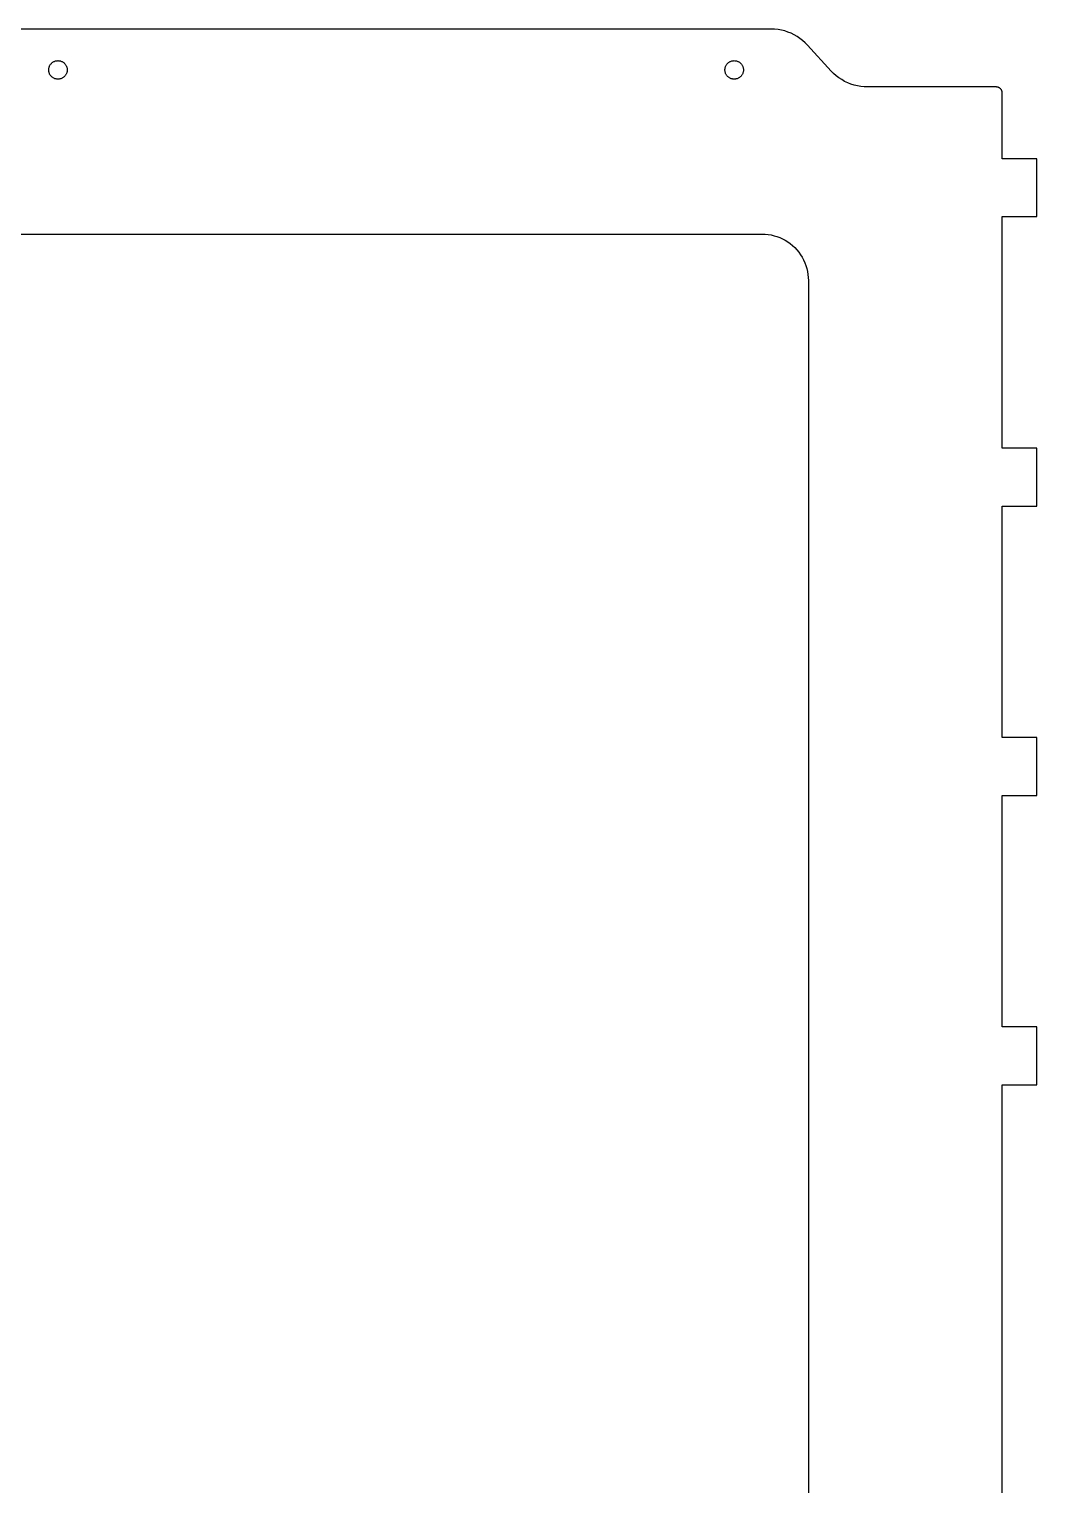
# Model space of a CAD drawing. Header units: metres. Extents: x -339 to 0, y 0 to 503.
# Drawn here: x -174.4 to -0.2, y 251.8 to 503.4 of the extents above; entities that cross this region are included whole.
import ezdxf

# ---------------------------------------------------------------- set-up
doc = ezdxf.new("R2010")
doc.units = ezdxf.units.M

msp = doc.modelspace()

# ---------------------------------------------------------------- linework, layer by layer
for p, q in [((-46.127, 503.384), (-292.536, 503.384)), ((-45.54, 503.363), (-46.127, 503.384)), ((-44.9551, 503.303), (-45.54, 503.363)), ((-44.377, 503.201), (-44.9551, 503.303)), ((-43.8066, 503.061), (-44.377, 503.201)), ((-43.2471, 502.881), (-43.8066, 503.061)), ((-42.7012, 502.662), (-43.2471, 502.881)), ((-42.1719, 502.407), (-42.7012, 502.662)), ((-41.6621, 502.116), (-42.1719, 502.407)), ((-41.1729, 501.79), (-41.6621, 502.116)), ((-40.707, 501.432), (-41.1729, 501.79)), ((-40.2676, 501.042), (-40.707, 501.432)), ((-39.8564, 500.622), (-40.2676, 501.042)), ((-35.7588, 496.145), (-39.8564, 500.622)), ((-170.972, 496.333), (-170.968, 496.438)), ((-170.968, 496.229), (-170.972, 496.333)), ((-170.968, 496.438), (-170.958, 496.542)), ((-170.958, 496.125), (-170.968, 496.229)), ((-170.958, 496.542), (-170.94, 496.646)), ((-170.94, 496.021), (-170.958, 496.125)), ((-170.94, 496.646), (-170.917, 496.748)), ((-170.917, 495.919), (-170.94, 496.021)), ((-170.917, 496.748), (-170.887, 496.848)), ((-170.887, 495.819), (-170.917, 495.919)), ((-170.887, 496.848), (-170.85, 496.945)), ((-170.85, 495.721), (-170.887, 495.819)), ((-170.85, 496.945), (-170.807, 497.041)), ((-170.807, 495.626), (-170.85, 495.721)), ((-170.807, 497.041), (-170.757, 497.134)), ((-170.757, 495.533), (-170.807, 495.626)), ((-170.757, 497.134), (-170.702, 497.223)), ((-170.702, 497.223), (-170.641, 497.308)), ((-170.641, 497.308), (-170.574, 497.389)), ((-170.574, 497.389), (-170.503, 497.465)), ((-170.503, 497.465), (-170.427, 497.536)), ((-170.427, 497.536), (-170.346, 497.603)), ((-170.346, 497.603), (-170.261, 497.664)), ((-170.261, 497.664), (-170.172, 497.719)), ((-170.172, 497.719), (-170.079, 497.769)), ((-170.079, 497.769), (-169.983, 497.812)), ((-169.983, 497.812), (-169.886, 497.849)), ((-169.886, 497.849), (-169.785, 497.879)), ((-169.785, 497.879), (-169.684, 497.902)), ((-169.684, 497.902), (-169.58, 497.92)), ((-169.58, 497.92), (-169.477, 497.93)), ((-169.477, 497.93), (-169.371, 497.934)), ((-169.371, 497.934), (-169.267, 497.93)), ((-169.267, 497.93), (-169.163, 497.92)), ((-169.163, 497.92), (-169.06, 497.902)), ((-169.06, 497.902), (-168.957, 497.879)), ((-168.957, 497.879), (-168.857, 497.849)), ((-168.857, 497.849), (-168.759, 497.812)), ((-168.759, 497.812), (-168.664, 497.769)), ((-168.664, 497.769), (-168.571, 497.719)), ((-168.571, 497.719), (-168.482, 497.664)), ((-168.482, 497.664), (-168.397, 497.603)), ((-168.397, 497.603), (-168.316, 497.536)), ((-168.316, 497.536), (-168.24, 497.465)), ((-168.24, 497.465), (-168.169, 497.389)), ((-168.169, 497.389), (-168.103, 497.308)), ((-168.103, 497.308), (-168.041, 497.223)), ((-168.041, 497.223), (-167.986, 497.134)), ((-167.986, 497.134), (-167.937, 497.041)), ((-167.937, 495.626), (-167.986, 495.533)), ((-167.937, 497.041), (-167.894, 496.945)), ((-167.894, 495.721), (-167.937, 495.626)), ((-167.894, 496.945), (-167.856, 496.848)), ((-167.856, 495.819), (-167.894, 495.721)), ((-167.856, 496.848), (-167.826, 496.748)), ((-167.826, 495.919), (-167.856, 495.819)), ((-167.826, 496.748), (-167.803, 496.646)), ((-167.803, 496.021), (-167.826, 495.919)), ((-167.803, 496.646), (-167.785, 496.542)), ((-167.785, 496.125), (-167.803, 496.021)), ((-167.785, 496.542), (-167.775, 496.438)), ((-167.775, 496.229), (-167.785, 496.125)), ((-167.775, 496.438), (-167.771, 496.333)), ((-167.771, 496.333), (-167.775, 496.229)), ((-54.1318, 496.333), (-54.1279, 496.438)), ((-54.1279, 496.229), (-54.1318, 496.333)), ((-54.1279, 496.438), (-54.1182, 496.542)), ((-54.1182, 496.125), (-54.1279, 496.229)), ((-54.1182, 496.542), (-54.1006, 496.646)), ((-54.1006, 496.021), (-54.1182, 496.125)), ((-54.1006, 496.646), (-54.0771, 496.748)), ((-54.0771, 495.919), (-54.1006, 496.021)), ((-54.0771, 496.748), (-54.0469, 496.848)), ((-54.0469, 495.819), (-54.0771, 495.919)), ((-54.0469, 496.848), (-54.0098, 496.945)), ((-54.0098, 495.721), (-54.0469, 495.819)), ((-54.0098, 496.945), (-53.9668, 497.041)), ((-53.9668, 495.626), (-54.0098, 495.721)), ((-53.9668, 497.041), (-53.917, 497.134)), ((-53.917, 495.533), (-53.9668, 495.626)), ((-53.917, 497.134), (-53.8623, 497.223)), ((-53.8623, 497.223), (-53.8008, 497.308)), ((-53.8008, 497.308), (-53.7344, 497.389)), ((-53.7344, 497.389), (-53.6631, 497.465)), ((-53.6631, 497.465), (-53.5869, 497.536)), ((-53.5869, 497.536), (-53.5059, 497.603)), ((-53.5059, 497.603), (-53.4209, 497.664)), ((-53.4209, 497.664), (-53.332, 497.719)), ((-53.332, 497.719), (-53.2393, 497.769)), ((-53.2393, 497.769), (-53.1436, 497.812)), ((-53.1436, 497.812), (-53.0459, 497.849)), ((-53.0459, 497.849), (-52.9453, 497.879)), ((-52.9453, 497.879), (-52.8438, 497.902)), ((-52.8438, 497.902), (-52.7402, 497.92)), ((-52.7402, 497.92), (-52.6357, 497.93)), ((-52.6357, 497.93), (-52.5312, 497.934)), ((-52.5312, 497.934), (-52.4268, 497.93)), ((-52.4268, 497.93), (-52.3223, 497.92)), ((-52.3223, 497.92), (-52.2197, 497.902)), ((-52.2197, 497.902), (-52.1172, 497.879)), ((-52.1172, 497.879), (-52.0176, 497.849)), ((-52.0176, 497.849), (-51.9189, 497.812)), ((-51.9189, 497.812), (-51.8242, 497.769)), ((-51.8242, 497.769), (-51.7314, 497.719)), ((-51.7314, 497.719), (-51.6426, 497.664)), ((-51.6426, 497.664), (-51.5576, 497.603)), ((-51.5576, 497.603), (-51.4766, 497.536)), ((-51.4766, 497.536), (-51.4004, 497.465)), ((-51.4004, 497.465), (-51.3291, 497.389)), ((-51.3291, 497.389), (-51.2617, 497.308)), ((-51.2617, 497.308), (-51.2012, 497.223)), ((-51.2012, 497.223), (-51.1455, 497.134)), ((-51.1455, 497.134), (-51.0967, 497.041)), ((-51.0967, 495.626), (-51.1455, 495.533)), ((-51.0967, 497.041), (-51.0537, 496.945)), ((-51.0537, 495.721), (-51.0967, 495.626)), ((-51.0537, 496.945), (-51.0166, 496.848)), ((-51.0166, 495.819), (-51.0537, 495.721)), ((-51.0166, 496.848), (-50.9863, 496.748)), ((-50.9863, 495.919), (-51.0166, 495.819)), ((-50.9863, 496.748), (-50.9619, 496.646)), ((-50.9619, 496.021), (-50.9863, 495.919)), ((-50.9619, 496.646), (-50.9453, 496.542)), ((-50.9453, 496.125), (-50.9619, 496.021)), ((-50.9453, 496.542), (-50.9346, 496.438)), ((-50.9346, 496.229), (-50.9453, 496.125)), ((-50.9346, 496.438), (-50.9316, 496.333)), ((-50.9316, 496.333), (-50.9346, 496.229)), ((-35.3477, 495.726), (-35.7588, 496.145)), ((-34.9082, 495.335), (-35.3477, 495.726)), ((-170.702, 495.444), (-170.757, 495.533)), ((-170.641, 495.359), (-170.702, 495.444)), ((-170.574, 495.278), (-170.641, 495.359)), ((-170.503, 495.202), (-170.574, 495.278)), ((-170.427, 495.131), (-170.503, 495.202)), ((-170.346, 495.064), (-170.427, 495.131)), ((-170.261, 495.003), (-170.346, 495.064)), ((-170.172, 494.948), (-170.261, 495.003)), ((-170.079, 494.898), (-170.172, 494.948)), ((-169.983, 494.855), (-170.079, 494.898)), ((-169.886, 494.818), (-169.983, 494.855)), ((-169.785, 494.788), (-169.886, 494.818)), ((-169.684, 494.765), (-169.785, 494.788)), ((-169.58, 494.747), (-169.684, 494.765)), ((-169.477, 494.737), (-169.58, 494.747)), ((-169.371, 494.733), (-169.477, 494.737)), ((-169.267, 494.737), (-169.371, 494.733)), ((-169.163, 494.747), (-169.267, 494.737)), ((-169.06, 494.765), (-169.163, 494.747)), ((-168.957, 494.788), (-169.06, 494.765)), ((-168.857, 494.818), (-168.957, 494.788)), ((-168.759, 494.855), (-168.857, 494.818)), ((-168.664, 494.898), (-168.759, 494.855)), ((-168.571, 494.948), (-168.664, 494.898)), ((-168.482, 495.003), (-168.571, 494.948)), ((-168.397, 495.064), (-168.482, 495.003)), ((-168.316, 495.131), (-168.397, 495.064)), ((-168.24, 495.202), (-168.316, 495.131)), ((-168.169, 495.278), (-168.24, 495.202)), ((-168.103, 495.359), (-168.169, 495.278)), ((-168.041, 495.444), (-168.103, 495.359)), ((-167.986, 495.533), (-168.041, 495.444)), ((-53.8623, 495.444), (-53.917, 495.533)), ((-53.8008, 495.359), (-53.8623, 495.444)), ((-53.7344, 495.278), (-53.8008, 495.359)), ((-53.6631, 495.202), (-53.7344, 495.278)), ((-53.5869, 495.131), (-53.6631, 495.202)), ((-53.5059, 495.064), (-53.5869, 495.131)), ((-53.4209, 495.003), (-53.5059, 495.064)), ((-53.332, 494.948), (-53.4209, 495.003)), ((-53.2393, 494.898), (-53.332, 494.948)), ((-53.1436, 494.855), (-53.2393, 494.898)), ((-53.0459, 494.818), (-53.1436, 494.855)), ((-52.9453, 494.788), (-53.0459, 494.818)), ((-52.8438, 494.765), (-52.9453, 494.788)), ((-52.7402, 494.747), (-52.8438, 494.765)), ((-52.6357, 494.737), (-52.7402, 494.747)), ((-52.5312, 494.733), (-52.6357, 494.737)), ((-52.4268, 494.737), (-52.5312, 494.733)), ((-52.3223, 494.747), (-52.4268, 494.737)), ((-52.2197, 494.765), (-52.3223, 494.747)), ((-52.1172, 494.788), (-52.2197, 494.765)), ((-52.0176, 494.818), (-52.1172, 494.788)), ((-51.9189, 494.855), (-52.0176, 494.818)), ((-51.8242, 494.898), (-51.9189, 494.855)), ((-51.7314, 494.948), (-51.8242, 494.898)), ((-51.6426, 495.003), (-51.7314, 494.948)), ((-51.5576, 495.064), (-51.6426, 495.003)), ((-51.4766, 495.131), (-51.5576, 495.064)), ((-51.4004, 495.202), (-51.4766, 495.131)), ((-51.3291, 495.278), (-51.4004, 495.202)), ((-51.2617, 495.359), (-51.3291, 495.278)), ((-51.2012, 495.444), (-51.2617, 495.359)), ((-51.1455, 495.533), (-51.2012, 495.444)), ((-34.4424, 494.977), (-34.9082, 495.335)), ((-33.9541, 494.65), (-34.4424, 494.977)), ((-33.4434, 494.359), (-33.9541, 494.65)), ((-32.9141, 494.104), (-33.4434, 494.359)), ((-32.3682, 493.887), (-32.9141, 494.104)), ((-31.8096, 493.706), (-32.3682, 493.887)), ((-31.2393, 493.565), (-31.8096, 493.706)), ((-30.6602, 493.465), (-31.2393, 493.565)), ((-30.0752, 493.403), (-30.6602, 493.465)), ((-29.4883, 493.384), (-30.0752, 493.403)), ((-7.23145, 493.384), (-29.4883, 493.384)), ((-7.16602, 493.381), (-7.23145, 493.384)), ((-7.10059, 493.375), (-7.16602, 493.381)), ((-7.03613, 493.364), (-7.10059, 493.375)), ((-6.97266, 493.35), (-7.03613, 493.364)), ((-6.91016, 493.33), (-6.97266, 493.35)), ((-6.84863, 493.308), (-6.91016, 493.33)), ((-6.78906, 493.28), (-6.84863, 493.308)), ((-6.73145, 493.249), (-6.78906, 493.28)), ((-6.67578, 493.215), (-6.73145, 493.249)), ((-6.62305, 493.177), (-6.67578, 493.215)), ((-6.57227, 493.136), (-6.62305, 493.177)), ((-6.52441, 493.091), (-6.57227, 493.136)), ((-6.47949, 493.043), (-6.52441, 493.091)), ((-6.43848, 492.992), (-6.47949, 493.043)), ((-6.40039, 492.939), (-6.43848, 492.992)), ((-6.36523, 492.884), (-6.40039, 492.939)), ((-6.33496, 492.826), (-6.36523, 492.884)), ((-6.30762, 492.767), (-6.33496, 492.826)), ((-6.28418, 492.705), (-6.30762, 492.767)), ((-6.26562, 492.643), (-6.28418, 492.705)), ((-6.25098, 492.578), (-6.26562, 492.643)), ((-6.24023, 492.514), (-6.25098, 492.578)), ((-6.2334, 492.449), (-6.24023, 492.514)), ((-6.23145, 492.384), (-6.2334, 492.449)), ((-6.23145, 480.982), (-6.23145, 492.384)), ((-0.23145, 480.982), (-6.23145, 480.982)), ((-0.23145, 470.982), (-0.23145, 480.982)), ((-6.23145, 430.973), (-6.23145, 470.982)), ((-6.23145, 470.982), (-0.23145, 470.982)), ((-290.81, 467.965), (-47.7168, 467.965)), ((-47.7168, 467.965), (-47.1934, 467.947)), ((-47.1934, 467.947), (-46.6729, 467.896)), ((-46.6729, 467.896), (-46.1562, 467.812)), ((-46.1562, 467.812), (-45.6465, 467.692)), ((-45.6465, 467.692), (-45.1455, 467.54)), ((-45.1455, 467.54), (-44.6553, 467.355)), ((-44.6553, 467.355), (-44.1787, 467.14)), ((-44.1787, 467.14), (-43.7168, 466.893)), ((-43.7168, 466.893), (-43.2725, 466.616)), ((-43.2725, 466.616), (-42.8467, 466.312)), ((-42.8467, 466.312), (-42.4424, 465.979)), ((-42.4424, 465.979), (-42.0605, 465.622)), ((-42.0605, 465.622), (-41.7021, 465.239)), ((-41.7021, 465.239), (-41.3701, 464.835)), ((-41.3701, 464.835), (-41.0654, 464.409)), ((-41.0654, 464.409), (-40.7891, 463.965)), ((-40.7891, 463.965), (-40.542, 463.503)), ((-40.542, 463.503), (-40.3262, 463.026)), ((-40.3262, 463.026), (-40.1416, 462.536)), ((-40.1416, 462.536), (-39.9893, 462.035)), ((-39.9893, 462.035), (-39.8711, 461.525)), ((-39.8711, 461.525), (-39.7852, 461.009)), ((-39.7852, 461.009), (-39.7344, 460.488)), ((-39.7344, 460.488), (-39.7168, 459.965)), ((-39.7168, 459.965), (-39.7168, 102.165)), ((-0.23145, 430.973), (-6.23145, 430.973)), ((-0.23145, 420.973), (-0.23145, 430.973)), ((-6.23145, 380.982), (-6.23145, 420.973)), ((-6.23145, 420.973), (-0.23145, 420.973)), ((-0.23145, 380.982), (-6.23145, 380.982)), ((-0.23145, 370.982), (-0.23145, 380.982)), ((-6.23145, 330.973), (-6.23145, 370.982)), ((-6.23145, 370.982), (-0.23145, 370.982)), ((-0.23145, 330.973), (-6.23145, 330.973)), ((-0.23145, 320.973), (-0.23145, 330.973)), ((-6.23145, 246.81), (-6.23145, 320.973)), ((-6.23145, 320.973), (-0.23145, 320.973))]:
    msp.add_line(p, q)

doc.saveas('drawing.dxf')
